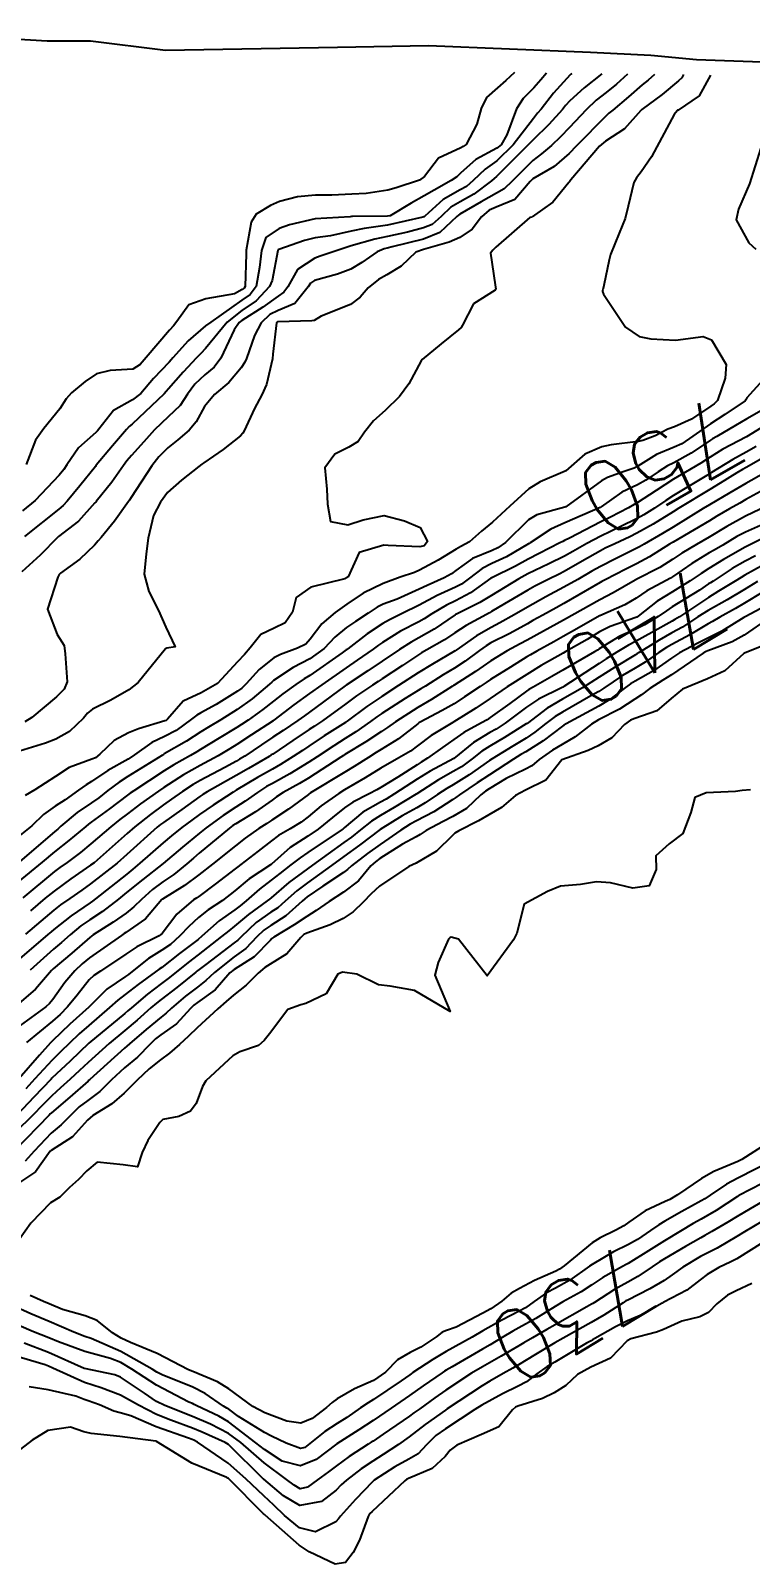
# Model space of a CAD drawing. Header units: metres. Extents: x 307586 to 320046, y 7427249 to 7434250.
# Drawn here: x 313529.9 to 313569.7, y 7432929.2 to 7433014.1 of the extents above; entities that cross this region are included whole.
import ezdxf
from ezdxf.enums import TextEntityAlignment as Align

# ---------------------------------------------------------------- set-up
doc = ezdxf.new("R2010")
doc.units = ezdxf.units.M
doc.header["$MEASUREMENT"] = 0
for name, color, linetype in [('Area', 45, 'Continuous'), ('Cotas', 45, 'Continuous'), ('Curvas de Nivel 1m', 11, 'Continuous'), ('Curvas de Nivel 5m', 15, 'Continuous')]:
    doc.layers.add(name, color=color, linetype=linetype)
doc.styles.add('Style-STANDARD', font='STANDARD.shx')

msp = doc.modelspace()

# ---------------------------------------------------------------- linework, layer by layer
at = {"layer": 'Area'}
msp.add_polyline3d([(313521.509, 7433014.122, 762.638), (313530.768, 7433013.56, 759.938), (313533.182, 7433013.56, 759.83), (313537.317, 7433013.044, 759.739), (313546.832, 7433013.209, 759.937), (313551.871, 7433013.301, 759.758), (313560.835, 7433012.934, 766.959), (313564.183, 7433012.759, 752.38), (313566.709, 7433012.534, 758.929), (313574.972, 7433012.227, 750.339)], dxfattribs=at)
at = {"layer": 'Curvas de Nivel 1m', "flags": 128}
for points, elevation in [([(313567.473, 7433011.66), (313566.853, 7433010.516), (313565.684, 7433009.729), (313565.657, 7433009.716), (313565.634, 7433009.69), (313565.467, 7433009.478), (313564.517, 7433007.701), (313564.22, 7433007.142), (313563.649, 7433006.301), (313563.388, 7433005.97), (313563.234, 7433005.714), (313562.926, 7433004.415), (313562.751, 7433003.719), (313562.42, 7433002.906), (313561.953, 7433001.726), (313561.872, 7433001.444), (313561.567, 7433000.01), (313561.518, 7432999.776), (313561.509, 7432999.731), (313561.509, 7432999.678), (313561.561, 7432999.545), (313562.771, 7432997.718), (313563.538, 7432997.2), (313564.18, 7432997.061), (313565.536, 7432996.986), (313567.068, 7432997.197), (313567.536, 7432997.013), (313568.342, 7432995.652), (313568.285, 7432994.878), (313567.865, 7432993.656), (313567.684, 7432993.465), (313567.49, 7432993.332), (313566.422, 7432992.616), (313565.478, 7432992.193), (313565.108, 7432992.063), (313564.423, 7432991.701), (313563.734, 7432991.442), (313563.468, 7432991.379), (313561.989, 7432991.201), (313561.463, 7432991.095), (313560.524, 7432990.677), (313559.467, 7432989.76), (313559.443, 7432989.743), (313558.061, 7432989.149), (313557.433, 7432988.764), (313556.373, 7432987.796), (313555.414, 7432986.912), (313554.816, 7432986.409), (313554.148, 7432985.823), (313553.661, 7432985.565), (313553.397, 7432985.43), (313552.408, 7432984.819), (313551.379, 7432984.252), (313551.094, 7432984.137), (313550.305, 7432983.866), (313549.369, 7432983.523), (313548.261, 7432982.994), (313547.358, 7432982.368), (313546.714, 7432981.91), (313545.979, 7432981.285), (313545.331, 7432980.438), (313545.094, 7432980.165), (313544.626, 7432979.937), (313543.683, 7432979.583), (313543.317, 7432979.4), (313542.501, 7432978.768), (313541.78, 7432977.965), (313541.54, 7432977.728), (313541.299, 7432977.559), (313540.131, 7432976.827), (313539.287, 7432976.365), (313539.056, 7432976.231), (313538.768, 7432976.005), (313537.911, 7432975.376), (313537.268, 7432975.052), (313536.567, 7432974.727), (313535.617, 7432974.045), (313535.25, 7432973.799), (313534.142, 7432973.163), (313533.238, 7432972.567), (313532.938, 7432972.371), (313532.516, 7432972.077), (313531.764, 7432971.545), (313531.219, 7432971.193), (313530.569, 7432970.743), (313529.934, 7432970.109), (313529.197, 7432969.52)], 752), ([(313564.373, 7433011.7), (313564.024, 7433011.391), (313563.704, 7433011.121), (313562.948, 7433010.463), (313562.073, 7433009.726), (313561.861, 7433009.548), (313561.679, 7433009.385), (313560.058, 7433007.754), (313559.659, 7433007.321), (313558.821, 7433006.599), (313557.644, 7433005.924), (313557.499, 7433005.782), (313556.645, 7433004.777), (313555.621, 7433004.36), (313555.239, 7433004.193), (313554.807, 7433003.818), (313554.286, 7433003.144), (313553.601, 7433002.666), (313553.027, 7433002.407), (313551.594, 7433002.008), (313551.181, 7433001.856), (313550.371, 7433001.078), (313549.574, 7433000.606), (313549.106, 7433000.349), (313548.538, 7432999.89), (313548.088, 7432999.365), (313547.554, 7432998.974), (313545.945, 7432998.322), (313545.544, 7432998.085), (313545.414, 7432998.061), (313543.544, 7432998.009), (313543.502, 7432997.992), (313543.468, 7432997.951), (313543.271, 7432996.207), (313543.239, 7432995.953), (313542.92, 7432994.537), (313542.661, 7432993.958), (313542.244, 7432993.204), (313541.683, 7432991.968), (313541.6, 7432991.839), (313541.469, 7432991.704), (313540.51, 7432990.932), (313539.446, 7432990.199), (313539.325, 7432990.121), (313539.168, 7432990.003), (313538.203, 7432989.245), (313537.428, 7432988.552), (313537.04, 7432988.026), (313536.661, 7432987.277), (313536.37, 7432986.035), (313536.26, 7432985.167), (313536.138, 7432984.039), (313536.407, 7432983.078), (313536.937, 7432982.026), (313537.339, 7432981.096), (313537.85, 7432980.015), (313537.401, 7432979.94), (313537.322, 7432979.896), (313535.805, 7432978.042), (313535.299, 7432977.628), (313534.296, 7432977.057), (313533.288, 7432976.57), (313533.013, 7432976.346), (313532.784, 7432976.075), (313532.018, 7432975.336), (313531.265, 7432974.906), (313530.684, 7432974.676), (313529.255, 7432974.231)], 754), ([(313561.463, 7433011.73), (313560.482, 7433010.967), (313559.69, 7433010.233), (313559.464, 7433009.984), (313559.283, 7433009.764), (313558.524, 7433008.922), (313557.666, 7433008.078), (313557.374, 7433007.784), (313555.645, 7433006.057), (313555.513, 7433005.943), (313555.354, 7433005.813), (313554.376, 7433005.079), (313553.625, 7433004.654), (313553.106, 7433004.349), (313552.573, 7433003.84), (313552.069, 7433003.385), (313551.606, 7433003.201), (313550.714, 7433002.973), (313549.601, 7433002.727), (313548.9, 7433002.586), (313547.596, 7433002.208), (313546.702, 7433001.913), (313545.881, 7433001.633), (313545.587, 7433001.528), (313544.618, 7433000.899), (313544.087, 7432999.945), (313543.864, 7432999.643), (313543.558, 7432999.429), (313542.701, 7432998.809), (313541.544, 7432998.081), (313541.404, 7432997.972), (313541.117, 7432997.554), (313540.377, 7432995.987), (313540.02, 7432995.487), (313539.509, 7432995.065), (313538.949, 7432994.558), (313538.548, 7432994.009), (313538.129, 7432993.372), (313537.48, 7432992.743), (313536.721, 7432992.031), (313536.132, 7432991.371), (313535.451, 7432990.607), (313535.189, 7432990.311), (313534.994, 7432990.054), (313534.362, 7432989.132), (313533.496, 7432988.069), (313533.464, 7432988.028), (313533.422, 7432987.979), (313532.514, 7432986.977), (313531.403, 7432986.118), (313531.371, 7432986.09), (313530.395, 7432985.098), (313529.374, 7432984.176)], 756), ([(313558.413, 7433011.77), (313558.084, 7433011.4), (313557.701, 7433010.967), (313557.116, 7433010.365), (313556.745, 7433009.794), (313556.218, 7433008.351), (313555.887, 7433007.807), (313555.661, 7433007.624), (313554.491, 7433006.985), (313553.647, 7433006.239), (313553.443, 7433006.034), (313553.126, 7433005.835), (313552.184, 7433005.296), (313551.63, 7433004.971), (313550.913, 7433004.571), (313549.753, 7433003.878), (313549.613, 7433003.85), (313547.671, 7433003.841), (313547.612, 7433003.834), (313547.532, 7433003.821), (313545.611, 7433003.71), (313544.184, 7433003.367), (313543.605, 7433003.17), (313542.884, 7433002.673), (313542.632, 7433001.96), (313542.532, 7433001.007), (313542.335, 7432999.962), (313542.006, 7432999.518), (313541.555, 7432999.198), (313539.825, 7432997.996), (313539.541, 7432997.78), (313538.581, 7432996.961), (313537.731, 7432996.018), (313537.636, 7432995.904), (313537.519, 7432995.782), (313536.665, 7432994.873), (313535.953, 7432994.043), (313535.489, 7432993.688), (313534.442, 7432993.102), (313533.639, 7432992.068), (313533.57, 7432991.97), (313533.47, 7432991.874), (313532.514, 7432991.022), (313531.871, 7432990.086), (313531.696, 7432989.831), (313531.437, 7432989.519), (313530.114, 7432988.11), (313529.417, 7432987.535)], 758), ([(313559.813, 7433011.76), (313559.757, 7433011.715), (313559.712, 7433011.676), (313558.798, 7433010.667), (313558.105, 7433009.776), (313557.911, 7433009.548), (313557.678, 7433009.268), (313556.567, 7433007.796), (313555.654, 7433006.926), (313555.012, 7433006.454), (313554.351, 7433005.823), (313553.97, 7433005.495), (313553.635, 7433005.315), (313552.683, 7433004.784), (313551.667, 7433003.849), (313551.639, 7433003.823), (313551.613, 7433003.813), (313551.559, 7433003.797), (313549.608, 7433003.36), (313548.321, 7433003.178), (313547.604, 7433003.032), (313546.459, 7433002.774), (313545.6, 7433002.658), (313545.018, 7433002.516), (313543.593, 7433002.006), (313543.56, 7433001.984), (313543.547, 7433001.95), (313543.228, 7433000.294), (313543.08, 7432999.955), (313542.347, 7432999.17), (313541.549, 7432998.625), (313540.739, 7432997.982), (313539.528, 7432996.534), (313539.279, 7432996.248), (313539.037, 7432996.005), (313538.305, 7432995.218), (313537.497, 7432994.302), (313537.366, 7432994.151), (313537.246, 7432994.024), (313535.476, 7432992.346), (313535.315, 7432992.211), (313535.162, 7432992.053), (313534.386, 7432991.134), (313533.492, 7432990.07), (313533.469, 7432990.044), (313533.442, 7432990.006), (313532.575, 7432988.935), (313531.892, 7432988.085), (313531.667, 7432987.841), (313531.418, 7432987.63), (313529.524, 7432986.118)], 757), ([(313565.983, 7433011.69), (313565.887, 7433011.51), (313565.708, 7433011.343), (313564.806, 7433010.589), (313563.684, 7433009.763), (313563.654, 7433009.739), (313563.626, 7433009.711), (313562.713, 7433008.68), (313561.666, 7433008.007), (313561.337, 7433007.735), (313559.757, 7433005.871), (313559.672, 7433005.76), (313559.663, 7433005.739), (313559.642, 7433005.712), (313558.76, 7433004.634), (313557.613, 7433003.812), (313557.586, 7433003.808), (313557.49, 7433003.782), (313555.596, 7433002.144), (313555.429, 7433001.977), (313555.303, 7433001.813), (313555.567, 7433000.057), (313555.595, 7432999.81), (313555.562, 7432999.762), (313554.368, 7432999.009), (313553.752, 7432997.828), (313553.681, 7432997.689), (313553.54, 7432997.566), (313552.582, 7432996.79), (313551.524, 7432995.918), (313551.466, 7432995.851), (313550.786, 7432994.579), (313550.273, 7432993.868), (313549.485, 7432993.096), (313548.836, 7432992.529), (313548.343, 7432991.891), (313547.975, 7432991.385), (313547.46, 7432991.069), (313546.692, 7432990.674), (313546.146, 7432989.919), (313546.255, 7432988.742), (313546.282, 7432987.917), (313546.444, 7432986.945), (313547.412, 7432986.772), (313548.257, 7432987.049), (313549.417, 7432987.28), (313550.546, 7432986.995), (313551.411, 7432986.626), (313551.824, 7432985.846), (313551.637, 7432985.61), (313551.398, 7432985.543), (313549.652, 7432985.624), (313549.399, 7432985.636), (313548.04, 7432985.246), (313547.423, 7432983.899), (313547.4, 7432983.872), (313547.373, 7432983.859), (313547.246, 7432983.776), (313545.367, 7432983.322), (313544.559, 7432982.74), (313544.357, 7432981.94), (313543.944, 7432981.344), (313543.339, 7432981.041), (313542.598, 7432980.693), (313542.013, 7432979.963), (313541.69, 7432979.595), (313541.315, 7432979.186), (313540.199, 7432977.987), (313539.298, 7432977.478), (313538.297, 7432977.006), (313537.431, 7432976.019), (313537.355, 7432975.946), (313537.281, 7432975.913), (313535.837, 7432975.479), (313535.271, 7432975.258), (313534.484, 7432974.838), (313533.686, 7432974.066), (313533.446, 7432973.873), (313533.25, 7432973.788), (313531.998, 7432973.33), (313531.24, 7432972.846), (313530.095, 7432972.107), (313529.558, 7432971.785)], 753), ([(313556.633, 7433011.8), (313556.151, 7433011.359), (313555.7, 7433010.956), (313555.085, 7433010.423), (313554.798, 7433009.819), (313554.544, 7433008.952), (313553.952, 7433007.827), (313553.789, 7433007.702), (313553.661, 7433007.643), (313552.431, 7433007.066), (313551.645, 7433006.056), (313551.377, 7433005.854), (313550.078, 7433005.432), (313549.634, 7433005.297), (313548.419, 7433005.104), (313547.63, 7433005.066), (313546.536, 7433005.009), (313545.629, 7433005.01), (313544.635, 7433004.932), (313543.624, 7433004.658), (313543.125, 7433004.451), (313542.334, 7433003.963), (313542.056, 7433003.518), (313541.786, 7433001.968), (313541.783, 7433001.775), (313541.731, 7432999.968), (313541.669, 7432999.862), (313541.561, 7432999.786), (313541.147, 7432999.564), (313539.556, 7432999.282), (313538.611, 7432998.951), (313537.947, 7432998.016), (313537.771, 7432997.787), (313537.538, 7432997.546), (313536.252, 7432996.039), (313535.915, 7432995.646), (313535.513, 7432995.378), (313534.271, 7432995.303), (313533.509, 7432995.132), (313532.875, 7432994.703), (313532.127, 7432994.084), (313531.835, 7432993.741), (313531.484, 7432993.191), (313530.592, 7432992.103), (313530.125, 7432991.448), (313529.623, 7432990.117)], 759), ([(313570.27, 7433007.631), (313569.643, 7433005.64), (313569.018, 7433004.25), (313568.904, 7433003.647), (313569.6, 7433002.373), (313569.983, 7433002.021)], 751), ([(313570.369, 7432994.768), (313569.495, 7432993.798), (313569.438, 7432993.696), (313569.387, 7432993.641), (313568.266, 7432992.871), (313567.48, 7432992.358), (313566.492, 7432991.675), (313565.892, 7432991.258), (313565.463, 7432991.06), (313564.488, 7432990.669), (313563.448, 7432990.023), (313563.248, 7432989.91), (313562.694, 7432989.717), (313561.777, 7432989.389), (313561.438, 7432989.203), (313559.472, 7432987.759), (313559.423, 7432987.74), (313557.87, 7432987.324), (313557.416, 7432987.044), (313556.143, 7432985.799), (313555.712, 7432985.492), (313555.396, 7432985.354), (313554.31, 7432984.9), (313553.379, 7432984.233), (313553.151, 7432984.057), (313552.737, 7432983.836), (313551.805, 7432983.409), (313551.366, 7432983.199), (313550.147, 7432982.655), (313549.358, 7432982.369), (313549.029, 7432982.21), (313548.538, 7432981.888), (313547.827, 7432981.413), (313547.341, 7432981.083), (313546.699, 7432980.543), (313546.106, 7432979.918), (313545.317, 7432979.342), (313544.389, 7432978.863), (313543.305, 7432978.151), (313543.198, 7432978.057), (313543.081, 7432977.952), (313542.114, 7432977.143), (313541.289, 7432976.55), (313540.388, 7432975.983), (313539.699, 7432975.571), (313539.273, 7432975.307), (313538.477, 7432974.796), (313537.254, 7432974.084), (313537.215, 7432974.059), (313537.151, 7432974.022), (313535.241, 7432972.83), (313534.768, 7432972.525), (313534.14, 7432972.061), (313533.629, 7432971.664), (313533.223, 7432971.388), (313532.441, 7432970.851), (313531.537, 7432970.087), (313531.359, 7432969.931), (313531.2, 7432969.8), (313529.243, 7432968.119)], 751), ([(313571.486, 7432992.87), (313569.473, 7432991.64), (313568.164, 7432990.952), (313567.456, 7432990.514), (313566.937, 7432990.181), (313566.102, 7432989.68), (313565.439, 7432989.288), (313564.464, 7432988.669), (313563.426, 7432987.995), (313563.248, 7432987.888), (313562.944, 7432987.715), (313561.942, 7432987.201), (313561.415, 7432986.938), (313559.676, 7432986.026), (313559.404, 7432985.9), (313559.309, 7432985.855), (313559.137, 7432985.763), (313557.991, 7432985.177), (313557.389, 7432984.863), (313556.687, 7432984.486), (313555.373, 7432983.84), (313555.352, 7432983.831), (313555.328, 7432983.81), (313554.191, 7432982.996), (313553.36, 7432982.56), (313552.868, 7432982.325), (313552.055, 7432981.843), (313551.629, 7432981.566), (313551.346, 7432981.408), (313550.329, 7432980.874), (313549.329, 7432980.256), (313549.108, 7432980.1), (313548.805, 7432979.885), (313547.933, 7432979.278), (313547.312, 7432978.854), (313545.982, 7432977.92), (313545.298, 7432977.431), (313544.428, 7432976.802), (313543.325, 7432975.95), (313543.299, 7432975.933), (313543.282, 7432975.92), (313542.087, 7432975.146), (313541.262, 7432974.602), (313540.875, 7432974.36), (313540.232, 7432973.985), (313539.247, 7432973.447), (313538.323, 7432972.929), (313537.235, 7432972.231), (313536.928, 7432972.025), (313535.942, 7432971.32), (313535.214, 7432970.767), (313534.805, 7432970.459), (313534.301, 7432970.059), (313533.193, 7432969.106), (313532.627, 7432968.637), (313531.886, 7432968.083), (313531.472, 7432967.796), (313531.178, 7432967.572), (313529.433, 7432966.116)], 749), ([(313569.997, 7432991.1), (313569.46, 7432990.796), (313568.716, 7432990.385), (313567.542, 7432989.659), (313567.48, 7432989.622), (313567.442, 7432989.598), (313567.278, 7432989.5), (313565.43, 7432988.383), (313565.006, 7432988.115), (313564.388, 7432987.7), (313563.796, 7432987.33), (313563.417, 7432987.116), (313562.474, 7432986.658), (313561.407, 7432986.149), (313560.633, 7432985.742), (313559.856, 7432985.293), (313559.392, 7432985.037), (313558.542, 7432984.612), (313557.377, 7432984.049), (313557.199, 7432983.96), (313556.882, 7432983.787), (313555.363, 7432982.863), (313554.707, 7432982.469), (313553.418, 7432981.829), (313553.377, 7432981.806), (313553.352, 7432981.792), (313552.184, 7432980.998), (313551.333, 7432980.508), (313550.909, 7432980.276), (313550.266, 7432979.866), (313549.316, 7432979.228), (313548.511, 7432978.688), (313547.323, 7432977.9), (313547.259, 7432977.858), (313545.288, 7432976.402), (313545.017, 7432976.201), (313544.65, 7432975.936), (313543.837, 7432975.382), (313543.269, 7432975.006), (313542.633, 7432974.585), (313541.705, 7432973.965), (313541.426, 7432973.793), (313541.25, 7432973.69), (313540.606, 7432973.339), (313539.239, 7432972.61), (313538.851, 7432972.39), (313538.27, 7432972.01), (313537.663, 7432971.579), (313537.222, 7432971.266), (313536.502, 7432970.743), (313535.623, 7432970.044), (313535.199, 7432969.68), (313533.369, 7432968.067), (313533.181, 7432967.925), (313532.088, 7432967.167), (313531.167, 7432966.496), (313530.667, 7432966.097), (313529.853, 7432965.409)], 748), ([(313570.526, 7432990.555), (313569.448, 7432989.946), (313569.249, 7432989.839), (313568.937, 7432989.645), (313568.012, 7432989.079), (313567.434, 7432988.728), (313565.728, 7432987.685), (313565.421, 7432987.495), (313564.301, 7432986.814), (313563.409, 7432986.304), (313563.013, 7432986.108), (313562.179, 7432985.722), (313561.652, 7432985.475), (313561.397, 7432985.334), (313560.383, 7432984.75), (313559.379, 7432984.184), (313559.099, 7432984.041), (313558.536, 7432983.768), (313557.766, 7432983.379), (313557.367, 7432983.154), (313555.769, 7432982.215), (313555.354, 7432981.963), (313555.259, 7432981.906), (313555.081, 7432981.813), (313553.964, 7432981.203), (313553.337, 7432980.785), (313552.763, 7432980.404), (313551.79, 7432979.845), (313551.492, 7432979.678), (313551.32, 7432979.57), (313550.439, 7432978.988), (313549.306, 7432978.235), (313549.092, 7432978.096), (313548.775, 7432977.885), (313547.891, 7432977.3), (313547.293, 7432976.866), (313546.002, 7432975.919), (313545.575, 7432975.629), (313545.275, 7432975.432), (313544.372, 7432974.833), (313543.255, 7432974.082), (313543.176, 7432974.028), (313543.053, 7432973.952), (313541.924, 7432973.285), (313541.242, 7432972.893), (313539.631, 7432971.994), (313539.388, 7432971.841), (313539.229, 7432971.733), (313538.225, 7432971.003), (313537.207, 7432970.286), (313537.054, 7432970.174), (313536.871, 7432970.025), (313535.188, 7432968.515), (313534.642, 7432968.048), (313533.171, 7432966.893), (313532.697, 7432966.545), (313532.022, 7432966.081), (313531.516, 7432965.727), (313531.153, 7432965.442), (313530.422, 7432964.823), (313529.575, 7432964.113)], 747), ([(313570.45, 7432989.625), (313569.437, 7432989.055), (313568.548, 7432988.532), (313567.425, 7432987.878), (313567.073, 7432987.665), (313565.412, 7432986.648), (313564.814, 7432986.291), (313563.814, 7432985.706), (313563.555, 7432985.554), (313563.399, 7432985.469), (313562.222, 7432984.891), (313561.384, 7432984.458), (313560.918, 7432984.199), (313560.134, 7432983.749), (313559.369, 7432983.319), (313558.359, 7432982.774), (313557.357, 7432982.214), (313556.623, 7432981.791), (313555.814, 7432981.335), (313555.342, 7432981.091), (313554.529, 7432980.624), (313553.402, 7432979.829), (313553.357, 7432979.795), (313553.322, 7432979.773), (313552.094, 7432979.063), (313551.31, 7432978.579), (313550.221, 7432977.866), (313549.297, 7432977.274), (313548.466, 7432976.714), (313547.374, 7432975.899), (313547.32, 7432975.862), (313547.282, 7432975.836), (313546.108, 7432975.08), (313545.262, 7432974.524), (313544.907, 7432974.285), (313544.384, 7432973.939), (313543.69, 7432973.504), (313543.246, 7432973.252), (313542.42, 7432972.779), (313541.234, 7432972.079), (313541.061, 7432971.973), (313539.954, 7432971.257), (313539.214, 7432970.731), (313538.79, 7432970.424), (313538.22, 7432970.01), (313537.653, 7432969.561), (313537.194, 7432969.169), (313535.911, 7432968.033), (313535.512, 7432967.704), (313535.177, 7432967.435), (313533.457, 7432966.066), (313533.291, 7432965.938), (313533.16, 7432965.85), (313532.1, 7432965.129), (313531.137, 7432964.362), (313530.991, 7432964.236), (313530.822, 7432964.095), (313529.118, 7432962.628)], 746), ([(313570.225, 7432987.628), (313569.419, 7432987.248), (313568.387, 7432986.676), (313567.407, 7432986.086), (313566.695, 7432985.671), (313565.885, 7432985.193), (313565.391, 7432984.865), (313564.666, 7432984.414), (313563.373, 7432983.742), (313563.351, 7432983.732), (313563.314, 7432983.711), (313562.087, 7432983.001), (313561.362, 7432982.614), (313559.8, 7432981.753), (313559.517, 7432981.59), (313559.349, 7432981.495), (313558.23, 7432980.881), (313557.332, 7432980.387), (313556.938, 7432980.176), (313556.226, 7432979.796), (313555.317, 7432979.232), (313554.478, 7432978.651), (313553.304, 7432977.891), (313553.267, 7432977.866), (313553.208, 7432977.831), (313552.038, 7432977.1), (313551.291, 7432976.662), (313550.057, 7432975.868), (313549.603, 7432975.55), (313549.275, 7432975.323), (313548.406, 7432974.749), (313547.255, 7432974.047), (313547.164, 7432973.992), (313547.029, 7432973.903), (313545.241, 7432972.748), (313544.731, 7432972.442), (313543.838, 7432971.944), (313543.466, 7432971.711), (313543.227, 7432971.535), (313542.302, 7432970.874), (313541.207, 7432970.213), (313541.055, 7432970.122), (313540.865, 7432969.975), (313539.189, 7432968.586), (313538.87, 7432968.32), (313538.508, 7432968.007), (313537.777, 7432967.414), (313537.173, 7432967.003), (313536.605, 7432966.589), (313535.996, 7432966.032), (313535.577, 7432965.616), (313535.151, 7432965.273), (313534.423, 7432964.772), (313533.319, 7432964.067), (313533.132, 7432963.934), (313532.137, 7432963.065), (313531.114, 7432962.186), (313531.02, 7432962.091), (313530.134, 7432961.068), (313529.084, 7432960.163)], 744), ([(313570.749, 7432986.952), (313569.41, 7432986.367), (313568.937, 7432986.115), (313568.153, 7432985.652), (313567.681, 7432985.375), (313567.396, 7432985.211), (313566.439, 7432984.622), (313565.376, 7432983.888), (313565.256, 7432983.81), (313565.022, 7432983.694), (313563.956, 7432983.115), (313563.363, 7432982.711), (313562.743, 7432982.332), (313561.353, 7432981.739), (313561.337, 7432981.73), (313560.084, 7432981.007), (313559.335, 7432980.584), (313558.806, 7432980.29), (313557.867, 7432979.775), (313557.521, 7432979.578), (313557.32, 7432979.458), (313556.417, 7432978.897), (313555.307, 7432978.202), (313555.07, 7432978.047), (313554.731, 7432977.816), (313553.873, 7432977.248), (313553.293, 7432976.869), (313552.64, 7432976.486), (313551.42, 7432975.849), (313551.332, 7432975.8), (313551.282, 7432975.759), (313550.209, 7432974.926), (313549.26, 7432974.332), (313548.977, 7432974.163), (313548.547, 7432973.887), (313547.756, 7432973.386), (313547.245, 7432973.072), (313545.347, 7432971.928), (313545.279, 7432971.882), (313545.232, 7432971.844), (313544.133, 7432971.027), (313543.21, 7432970.416), (313542.926, 7432970.234), (313542.491, 7432969.957), (313541.733, 7432969.429), (313541.193, 7432969.009), (313539.918, 7432967.989), (313539.177, 7432967.387), (313538.382, 7432966.796), (313537.163, 7432966.055), (313537.141, 7432966.042), (313537.123, 7432966.02), (313536.222, 7432964.954), (313535.135, 7432964.203), (313535.035, 7432964.141), (313534.892, 7432964.044), (313533.12, 7432962.791), (313532.722, 7432962.469), (313532.302, 7432962.078), (313531.752, 7432961.435), (313531.089, 7432960.489), (313530.911, 7432960.268), (313530.708, 7432960.096), (313529.071, 7432958.902)], 743), ([(313571.412, 7432986.531), (313569.622, 7432985.637), (313569.477, 7432985.564), (313569.401, 7432985.528), (313568.193, 7432984.85), (313567.383, 7432984.355), (313566.966, 7432984.08), (313566.354, 7432983.675), (313565.367, 7432983.065), (313564.52, 7432982.539), (313563.475, 7432981.709), (313563.402, 7432981.659), (313563.352, 7432981.637), (313561.928, 7432981.14), (313561.34, 7432980.841), (313560.655, 7432980.418), (313559.479, 7432979.758), (313559.322, 7432979.667), (313558.114, 7432978.973), (313557.31, 7432978.493), (313556.226, 7432977.796), (313555.296, 7432977.163), (313554.488, 7432976.621), (313553.283, 7432975.861), (313553.265, 7432975.849), (313553.228, 7432975.831), (313552.016, 7432975.098), (313551.263, 7432974.526), (313550.875, 7432974.24), (313550.242, 7432973.865), (313549.247, 7432973.291), (313548.372, 7432972.758), (313547.235, 7432972.095), (313546.912, 7432971.905), (313545.936, 7432971.206), (313545.213, 7432970.596), (313544.837, 7432970.305), (313544.214, 7432969.94), (313543.579, 7432969.566), (313543.196, 7432969.285), (313542.452, 7432968.696), (313541.497, 7432967.967), (313541.317, 7432967.833), (313541.18, 7432967.726), (313540.066, 7432966.881), (313539.165, 7432966.201), (313539.049, 7432966.116), (313538.877, 7432966.003), (313537.944, 7432965.219), (313537.135, 7432964.155), (313537.072, 7432964.083), (313536.972, 7432964.022), (313535.745, 7432963.416), (313535.123, 7432963.01), (313533.72, 7432962.061), (313533.36, 7432961.815), (313533.106, 7432961.579), (313532.428, 7432960.741), (313531.898, 7432960.082), (313531.499, 7432959.665), (313531.075, 7432959.296), (313529.642, 7432958.111)], 742), ([(313569.965, 7432985.061), (313569.39, 7432984.761), (313568.685, 7432984.345), (313567.628, 7432983.657), (313567.474, 7432983.557), (313567.371, 7432983.498), (313566.862, 7432983.161), (313565.358, 7432982.223), (313565.037, 7432982.012), (313564.574, 7432981.698), (313563.817, 7432981.234), (313563.342, 7432981), (313562.456, 7432980.599), (313561.325, 7432979.896), (313561.225, 7432979.831), (313561.056, 7432979.734), (313559.313, 7432978.726), (313558.703, 7432978.372), (313557.664, 7432977.776), (313557.434, 7432977.646), (313557.301, 7432977.56), (313556.371, 7432976.871), (313555.286, 7432976.099), (313555.113, 7432975.983), (313554.814, 7432975.815), (313553.83, 7432975.269), (313553.269, 7432974.892), (313552.651, 7432974.447), (313551.819, 7432973.844), (313551.473, 7432973.625), (313551.249, 7432973.488), (313550.18, 7432972.803), (313549.236, 7432972.235), (313549.013, 7432972.105), (313548.59, 7432971.886), (313547.696, 7432971.426), (313547.221, 7432971.102), (313546.555, 7432970.567), (313545.772, 7432969.921), (313545.199, 7432969.532), (313544.224, 7432968.908), (313543.183, 7432967.989), (313543.161, 7432967.972), (313543.132, 7432967.951), (313541.96, 7432967.178), (313541.168, 7432966.511), (313540.47, 7432965.98), (313539.69, 7432965.457), (313539.148, 7432965.03), (313538.616, 7432964.53), (313538.118, 7432964.01), (313537.598, 7432963.546), (313537.125, 7432963.228), (313536.384, 7432962.763), (313535.479, 7432962.036), (313535.279, 7432961.87), (313535.109, 7432961.758), (313534.084, 7432961.069), (313533.083, 7432960.07), (313532.033, 7432959.121), (313531.064, 7432958.202), (313530.957, 7432958.092), (313530.359, 7432957.404), (313529.233, 7432956.117)], 741), ([(313571.322, 7432983.611), (313569.361, 7432982.426), (313568.865, 7432982.138), (313567.989, 7432981.654), (313567.581, 7432981.426), (313567.347, 7432981.29), (313566.339, 7432980.674), (313565.33, 7432980.139), (313565.038, 7432979.982), (313564.612, 7432979.697), (313563.863, 7432979.159), (313563.314, 7432978.832), (313562.606, 7432978.421), (313561.584, 7432977.727), (313561.418, 7432977.613), (313561.301, 7432977.543), (313560.865, 7432977.303), (313559.289, 7432976.402), (313558.889, 7432976.162), (313558.372, 7432975.769), (313557.762, 7432975.288), (313557.271, 7432974.968), (313556.533, 7432974.522), (313555.389, 7432973.808), (313555.252, 7432973.72), (313554.13, 7432972.935), (313553.238, 7432972.384), (313552.892, 7432972.178), (313552.379, 7432971.839), (313551.693, 7432971.379), (313551.222, 7432971.112), (313550.423, 7432970.653), (313549.203, 7432969.896), (313548.052, 7432969.034), (313547.188, 7432968.408), (313546.503, 7432967.91), (313545.173, 7432966.956), (313544.588, 7432966.516), (313543.954, 7432965.942), (313543.531, 7432965.573), (313543.153, 7432965.322), (313542.347, 7432964.756), (313541.517, 7432963.966), (313541.322, 7432963.777), (313541.129, 7432963.628), (313539.55, 7432962.426), (313539.114, 7432962.096), (313539.061, 7432962.053), (313538.993, 7432962.001), (313537.948, 7432961.164), (313537.09, 7432960.496), (313536.821, 7432960.288), (313536.511, 7432960.026), (313535.753, 7432959.357), (313535.07, 7432958.778), (313534.215, 7432958.053), (313533.052, 7432957.015), (313532.565, 7432956.557), (313532.048, 7432956.08), (313531.519, 7432955.602), (313531.029, 7432955.16), (313530.494, 7432954.625), (313529.999, 7432954.105), (313529.003, 7432953.137)], 738), ([(313570.083, 7432983.629), (313569.368, 7432983.195), (313568.391, 7432982.621), (313567.357, 7432982.035), (313566.778, 7432981.669), (313565.923, 7432981.103), (313565.339, 7432980.782), (313564.637, 7432980.393), (313563.53, 7432979.708), (313563.405, 7432979.626), (313563.322, 7432979.574), (313562.16, 7432978.876), (313561.309, 7432978.327), (313560.402, 7432977.744), (313559.296, 7432977.115), (313558.443, 7432976.617), (313557.325, 7432975.78), (313557.301, 7432975.761), (313557.282, 7432975.748), (313556.074, 7432974.994), (313555.263, 7432974.514), (313554.832, 7432974.241), (313554.284, 7432973.82), (313553.695, 7432973.379), (313553.246, 7432973.108), (313552.435, 7432972.644), (313551.233, 7432971.876), (313551.199, 7432971.851), (313549.977, 7432971.113), (313549.215, 7432970.677), (313548.722, 7432970.373), (313548.114, 7432969.891), (313547.608, 7432969.486), (313547.196, 7432969.183), (313545.463, 7432967.926), (313545.181, 7432967.731), (313544.142, 7432966.972), (313543.165, 7432966.127), (313543.07, 7432966.045), (313542.945, 7432965.952), (313541.915, 7432965.199), (313541.142, 7432964.561), (313540.822, 7432964.291), (313540.431, 7432963.981), (313539.123, 7432962.963), (313538.578, 7432962.546), (313537.918, 7432962.012), (313537.473, 7432961.651), (313537.103, 7432961.372), (313536.326, 7432960.796), (313535.437, 7432960.036), (313535.248, 7432959.871), (313535.08, 7432959.727), (313533.074, 7432958.07), (313532.045, 7432957.088), (313531.043, 7432956.144), (313530.989, 7432956.091), (313530.043, 7432955.089), (313529.117, 7432954.118)], 739), ([(313571.364, 7432982.725), (313569.399, 7432981.685), (313569.353, 7432981.656), (313569.327, 7432981.64), (313568.108, 7432980.886), (313567.336, 7432980.504), (313566.779, 7432980.22), (313565.77, 7432979.683), (313565.32, 7432979.393), (313564.328, 7432978.684), (313563.307, 7432978.118), (313563.046, 7432977.972), (313562.702, 7432977.716), (313561.917, 7432977.104), (313561.293, 7432976.738), (313559.484, 7432975.757), (313559.359, 7432975.682), (313559.281, 7432975.62), (313558.225, 7432974.814), (313557.259, 7432974.207), (313556.991, 7432974.05), (313556.579, 7432973.79), (313555.244, 7432972.923), (313554.574, 7432972.482), (313553.587, 7432971.826), (313553.38, 7432971.679), (313553.229, 7432971.568), (313552.173, 7432970.886), (313551.211, 7432970.383), (313550.866, 7432970.197), (313550.34, 7432969.863), (313549.195, 7432969.078), (313548.496, 7432968.581), (313547.62, 7432967.896), (313547.389, 7432967.689), (313547.179, 7432967.524), (313546.024, 7432966.769), (313545.165, 7432966.168), (313545.031, 7432966.065), (313544.886, 7432965.933), (313543.973, 7432965.12), (313543.143, 7432964.595), (313542.759, 7432964.334), (313542.384, 7432963.957), (313541.769, 7432963.321), (313541.122, 7432962.853), (313540.028, 7432961.986), (313539.56, 7432961.539), (313539.101, 7432961.175), (313538.423, 7432960.676), (313537.648, 7432960.014), (313537.355, 7432959.743), (313537.078, 7432959.512), (313536.261, 7432958.838), (313535.335, 7432958.037), (313535.193, 7432957.907), (313535.06, 7432957.792), (313533.145, 7432956.068), (313533.091, 7432956.02), (313533.042, 7432955.977), (313532.025, 7432955.083), (313531.015, 7432954.227), (313530.946, 7432954.159), (313530.879, 7432954.092), (313528.993, 7432952.135)], 737), ([(313570.719, 7432981.62), (313569.338, 7432980.657), (313568.684, 7432980.295), (313567.325, 7432979.796), (313567.233, 7432979.753), (313567.077, 7432979.664), (313565.311, 7432978.462), (313564.84, 7432978.162), (313564.126, 7432977.702), (313563.651, 7432977.355), (313563.297, 7432977.119), (313562.439, 7432976.571), (313561.285, 7432975.979), (313560.889, 7432975.736), (313559.994, 7432975.027), (313559.266, 7432974.609), (313558.729, 7432974.298), (313558.004, 7432973.772), (313557.59, 7432973.436), (313557.248, 7432973.248), (313556.17, 7432972.724), (313555.236, 7432972.153), (313555.028, 7432972.019), (313554.778, 7432971.815), (313553.971, 7432971.073), (313553.215, 7432970.615), (313552.694, 7432970.351), (313551.749, 7432969.845), (313551.418, 7432969.631), (313551.199, 7432969.499), (313550.429, 7432969.095), (313549.187, 7432968.295), (313548.944, 7432968.123), (313548.692, 7432967.885), (313547.996, 7432967.071), (313547.168, 7432966.439), (313546.388, 7432965.912), (313545.664, 7432965.413), (313545.15, 7432965.093), (313544.45, 7432964.63), (313543.325, 7432963.948), (313543.207, 7432963.874), (313543.131, 7432963.787), (313542.223, 7432962.858), (313541.115, 7432962.163), (313540.881, 7432961.973), (313540.064, 7432961.02), (313539.088, 7432960.319), (313538.899, 7432960.189), (313538.707, 7432960.004), (313537.931, 7432959.155), (313537.068, 7432958.529), (313536.775, 7432958.314), (313536.481, 7432958.026), (313535.782, 7432957.306), (313535.05, 7432956.706), (313534.341, 7432956.051), (313533.696, 7432955.397), (313533.025, 7432954.907), (313532.544, 7432954.551), (313532.064, 7432954.079), (313531.543, 7432953.549), (313531.003, 7432953.086), (313530.06, 7432952.104), (313529.56, 7432951.536)], 736), ([(313569.695, 7432972.091), (313569.237, 7432972.056), (313568.866, 7432972.015), (313567.236, 7432971.939), (313566.606, 7432971.669), (313566.39, 7432970.842), (313565.956, 7432969.679), (313565.197, 7432969.107), (313564.449, 7432968.439), (313564.48, 7432967.697), (313564.092, 7432966.783), (313563.172, 7432966.654), (313561.945, 7432966.953), (313561.176, 7432967.004), (313560.289, 7432966.859), (313559.173, 7432966.759), (313558.461, 7432966.476), (313557.163, 7432965.78), (313556.763, 7432964.162), (313556.578, 7432963.788), (313555.113, 7432961.81), (313553.535, 7432963.826), (313553.135, 7432963.946), (313553.05, 7432963.915), (313552.982, 7432963.832), (313552.413, 7432962.545), (313552.221, 7432961.839), (313553.083, 7432959.83), (313551.1, 7432960.983), (313549.748, 7432961.226), (313549.104, 7432961.313), (313547.904, 7432961.892), (313547.114, 7432961.999), (313546.867, 7432961.904), (313546.209, 7432960.801), (313545.088, 7432960.279), (313544.813, 7432960.198), (313544.092, 7432959.935), (313543.069, 7432958.584), (313542.792, 7432958.226), (313542.472, 7432957.956), (313541.434, 7432957.592), (313541.057, 7432957.383), (313539.563, 7432955.992), (313539.362, 7432955.671), (313539.024, 7432954.737), (313538.706, 7432954.315), (313538.065, 7432954.009), (313537.178, 7432953.851), (313537.01, 7432953.692), (313536.344, 7432952.682), (313536.031, 7432952.03), (313535.78, 7432951.233), (313534.982, 7432951.344), (313533.548, 7432951.498), (313532.977, 7432951.003), (313532.516, 7432950.528), (313532.013, 7432950.08), (313531.482, 7432949.56), (313530.954, 7432949.236), (313529.871, 7432948.106), (313528.93, 7432946.781)], 734), ([(313571.005, 7432952.789), (313569.214, 7432951.637), (313568.992, 7432951.53), (313567.661, 7432950.978), (313566.982, 7432950.579), (313565.647, 7432949.68), (313565.226, 7432949.429), (313564.967, 7432949.311), (313563.869, 7432948.791), (313562.95, 7432948.162), (313562.688, 7432947.971), (313562.248, 7432947.717), (313561.372, 7432947.293), (313560.936, 7432947.026), (313559.377, 7432945.753), (313559.116, 7432945.561), (313558.918, 7432945.462), (313557.743, 7432944.939), (313556.904, 7432944.505), (313556.444, 7432944.24), (313555.93, 7432943.79), (313555.315, 7432943.369), (313554.886, 7432943.134), (313553.403, 7432942.347), (313552.876, 7432942.169), (313552.629, 7432942.079), (313552.34, 7432941.835), (313551.459, 7432941.249), (313550.859, 7432940.953), (313550.168, 7432940.546), (313549.505, 7432939.87), (313548.838, 7432939.403), (313547.783, 7432938.941), (313546.828, 7432938.389), (313546.551, 7432938.177), (313546.234, 7432937.906), (313545.436, 7432937.295), (313544.814, 7432937.042), (313544.043, 7432937.159), (313542.82, 7432937.609), (313542.165, 7432937.957), (313540.833, 7432938.947), (313540.195, 7432939.338), (313538.842, 7432939.895), (313538.602, 7432940.002), (313536.856, 7432940.895), (313535.385, 7432941.515), (313534.869, 7432941.751), (313534.391, 7432942.047), (313533.541, 7432942.722), (313532.882, 7432942.975), (313531.632, 7432943.336), (313530.888, 7432943.639), (313530.569, 7432943.774), (313529.831, 7432944.106)], 733), ([(313570.975, 7432951.61), (313568.983, 7432950.607), (313568.354, 7432950.272), (313567.454, 7432949.655), (313567.17, 7432949.458), (313566.968, 7432949.341), (313565.885, 7432948.75), (313564.951, 7432948.229), (313564.615, 7432948.026), (313564.155, 7432947.698), (313563.437, 7432947.206), (313562.935, 7432946.932), (313562.118, 7432946.531), (313560.924, 7432945.828), (313560.79, 7432945.732), (313559.702, 7432944.957), (313558.904, 7432944.524), (313558.406, 7432944.26), (313557.721, 7432943.772), (313557.234, 7432943.432), (313556.888, 7432943.239), (313555.932, 7432942.74), (313554.876, 7432942.144), (313554.295, 7432941.809), (313552.861, 7432941.003), (313552.122, 7432940.569), (313551.016, 7432939.848), (313550.916, 7432939.776), (313550.842, 7432939.726), (313550.368, 7432939.387), (313548.828, 7432938.349), (313548.536, 7432938.173), (313548.104, 7432937.887), (313547.348, 7432937.364), (313546.814, 7432937.032), (313546.137, 7432936.58), (313545.311, 7432935.915), (313545.028, 7432935.69), (313544.799, 7432935.633), (313543.996, 7432935.932), (313543.193, 7432936.33), (313542.809, 7432936.522), (313541.366, 7432937.416), (313540.821, 7432937.81), (313540.719, 7432937.868), (313540.539, 7432937.974), (313539.524, 7432938.683), (313538.833, 7432939.027), (313537.14, 7432939.717), (313536.841, 7432939.868), (313536.59, 7432940.023), (313534.857, 7432941.011), (313533.211, 7432941.721), (313532.869, 7432941.841), (313532.255, 7432942.076), (313530.879, 7432942.676), (313529.881, 7432943.103), (313528.887, 7432943.528)], 732), ([(313570.983, 7432950.638), (313569.052, 7432949.639), (313568.999, 7432949.613), (313568.972, 7432949.593), (313567.789, 7432948.823), (313566.953, 7432948.339), (313566.521, 7432948.095), (313565.826, 7432947.677), (313564.937, 7432947.136), (313564.046, 7432946.585), (313562.925, 7432945.889), (313562.813, 7432945.822), (313562.606, 7432945.713), (313561.528, 7432945.11), (313560.908, 7432944.705), (313560.32, 7432944.32), (313559.313, 7432943.754), (313558.89, 7432943.508), (313557.814, 7432942.84), (313556.878, 7432942.312), (313556.533, 7432942.127), (313555.959, 7432941.789), (313555.279, 7432941.385), (313554.866, 7432941.14), (313553.183, 7432940.16), (313552.845, 7432939.967), (313552.76, 7432939.915), (313552.629, 7432939.832), (313551.573, 7432939.105), (313550.83, 7432938.579), (313549.808, 7432937.865), (313548.816, 7432937.194), (313548.022, 7432936.677), (313546.803, 7432935.9), (313545.669, 7432935.032), (313544.784, 7432934.678), (313543.781, 7432934.942), (313542.797, 7432935.586), (313542.328, 7432935.955), (313540.814, 7432937.11), (313540.266, 7432937.427), (313539.065, 7432937.996), (313538.908, 7432938.083), (313538.824, 7432938.124), (313538.614, 7432938.213), (313536.834, 7432939.138), (313535.452, 7432940.034), (313534.848, 7432940.395), (313534.284, 7432940.616), (313532.857, 7432941.013), (313531.409, 7432941.54), (313530.868, 7432941.764), (313530.028, 7432942.103), (313529.201, 7432942.44)], 731), ([(313570.355, 7432948.216), (313569.356, 7432947.634), (313568.94, 7432947.375), (313567.855, 7432946.73), (313566.929, 7432946.266), (313565.938, 7432945.675), (313565.351, 7432945.249), (313564.912, 7432944.947), (313564.127, 7432944.476), (313562.895, 7432943.858), (313562.799, 7432943.806), (313562.652, 7432943.712), (313561.582, 7432943.027), (313560.882, 7432942.622), (313559.317, 7432941.753), (313558.87, 7432941.489), (313557.798, 7432940.836), (313556.858, 7432940.269), (313556.548, 7432940.091), (313556.01, 7432939.788), (313555.273, 7432939.37), (313554.843, 7432939.11), (313552.912, 7432937.829), (313552.822, 7432937.769), (313551.689, 7432936.966), (313550.807, 7432936.287), (313550.215, 7432935.859), (313549.362, 7432935.304), (313548.789, 7432934.937), (313548.154, 7432934.514), (313547.346, 7432933.894), (313547.048, 7432933.62), (313546.767, 7432933.333), (313545.962, 7432932.707), (313544.759, 7432932.493), (313543.856, 7432933.026), (313542.773, 7432933.933), (313542.753, 7432933.95), (313540.801, 7432935.852), (313540.624, 7432935.973), (313539.358, 7432936.541), (313538.811, 7432936.77), (313537.615, 7432937.212), (313536.818, 7432937.518), (313535.833, 7432938.03), (313534.828, 7432938.594), (313533.768, 7432938.992), (313532.835, 7432939.3), (313531.093, 7432940.088), (313530.845, 7432940.202), (313530.674, 7432940.264), (313528.853, 7432940.809)], 729), ([(313570.369, 7432947.051), (313568.928, 7432946.142), (313568.603, 7432945.966), (313567.939, 7432945.65), (313567.296, 7432945.278), (313566.913, 7432944.976), (313566.162, 7432944.413), (313564.894, 7432943.743), (313564.857, 7432943.727), (313564.8, 7432943.691), (313563.581, 7432943.008), (313562.883, 7432942.699), (313562.223, 7432942.373), (313561.08, 7432941.728), (313560.952, 7432941.65), (313560.872, 7432941.607), (313560.612, 7432941.476), (313558.86, 7432940.42), (313558.449, 7432940.172), (313557.874, 7432939.77), (313557.29, 7432939.332), (313556.843, 7432939.095), (313555.967, 7432938.658), (313554.827, 7432938.043), (313554.433, 7432937.806), (313552.812, 7432936.736), (313552.285, 7432936.359), (313551.756, 7432935.84), (313551.296, 7432935.345), (313550.791, 7432935.044), (313550.021, 7432934.625), (313548.875, 7432933.878), (313548.772, 7432933.797), (313547.833, 7432932.818), (313547.008, 7432931.897), (313546.896, 7432931.754), (313546.748, 7432931.584), (313545.623, 7432931.028), (313544.743, 7432931.254), (313543.899, 7432931.933), (313543.323, 7432932.506), (313542.764, 7432933.024), (313541.775, 7432933.96), (313540.786, 7432934.829), (313539.09, 7432935.996), (313538.9, 7432936.095), (313538.804, 7432936.133), (313538.6, 7432936.207), (313536.811, 7432936.845), (313535.408, 7432937.443), (313534.819, 7432937.62), (313534.473, 7432937.699), (313533.671, 7432938.057), (313533.045, 7432938.286), (313532.826, 7432938.361), (313532.364, 7432938.538), (313530.831, 7432938.881), (313529.775, 7432939.048)], 728), ([(313569.77, 7432944.767), (313568.904, 7432944.364), (313568.419, 7432944.126), (313567.82, 7432943.651), (313567.368, 7432943.175), (313566.886, 7432942.926), (313565.888, 7432942.68), (313564.878, 7432942.232), (313564.494, 7432942.076), (313563.068, 7432941.708), (313562.872, 7432941.597), (313561.943, 7432940.638), (313560.857, 7432940.146), (313560.113, 7432939.741), (313559.467, 7432939.127), (313558.837, 7432938.728), (313558.184, 7432938.415), (313556.826, 7432937.975), (313556.686, 7432937.92), (313556.521, 7432937.783), (313555.765, 7432936.839), (313554.809, 7432936.416), (313553.437, 7432935.82), (313553.077, 7432935.548), (313552.793, 7432935.195), (313552.087, 7432934.533), (313550.775, 7432933.988), (313550.68, 7432933.946), (313550.558, 7432933.853), (313548.756, 7432932.153), (313548.619, 7432932.016), (313548.538, 7432931.882), (313548.06, 7432930.559), (313547.701, 7432929.89), (313547.278, 7432929.334), (313546.716, 7432929.228), (313545.264, 7432929.915), (313544.728, 7432930.29), (313542.835, 7432931.949), (313542.795, 7432931.991), (313542.754, 7432932.028), (313540.803, 7432933.97), (313540.773, 7432933.994), (313540.716, 7432934.028), (313538.785, 7432934.819), (313536.835, 7432936.02), (313536.803, 7432936.037), (313536.782, 7432936.041), (313534.806, 7432936.304), (313533.208, 7432936.465), (313532.808, 7432936.57), (313532.071, 7432936.817), (313530.808, 7432936.638), (313529.95, 7432936.103), (313529.303, 7432935.605)], 727)]:
    msp.add_lwpolyline(points, dxfattribs=dict(at, elevation=elevation))
at = {"layer": 'Curvas de Nivel 5m', "flags": 128}
for points, elevation in [([(313562.883, 7433011.72), (313562.273, 7433011.156), (313561.697, 7433010.699), (313561.159, 7433010.27), (313560.602, 7433009.746), (313559.673, 7433008.765), (313559.182, 7433008.25), (313558.681, 7433007.77), (313558.127, 7433007.306), (313557.654, 7433006.936), (313556.513, 7433005.797), (313556.068, 7433005.372), (313555.633, 7433005.12), (313554.795, 7433004.649), (313553.615, 7433003.963), (313553.532, 7433003.913), (313553.45, 7433003.832), (313552.5, 7433002.945), (313551.6, 7433002.586), (313549.869, 7433002.149), (313549.595, 7433002.091), (313549.424, 7433002.052), (313549.036, 7433001.886), (313548.189, 7433001.289), (313547.578, 7433000.929), (313546.84, 7433000.645), (313545.568, 7433000.286), (313545.345, 7433000.153), (313545.21, 7432999.934), (313544.474, 7432999.021), (313543.55, 7432998.634), (313543.098, 7432998.404), (313542.616, 7432997.959), (313542.246, 7432997.252), (313541.8, 7432995.967), (313541.71, 7432995.779), (313541.515, 7432995.458), (313540.835, 7432994.648), (313540.04, 7432993.992), (313539.486, 7432993.314), (313539.017, 7432992.465), (313538.64, 7432992.008), (313538.006, 7432991.473), (313537.458, 7432991.034), (313536.952, 7432990.525), (313536.571, 7432990.033), (313535.425, 7432988.278), (313535.334, 7432988.141), (313535.275, 7432988.051), (313534.505, 7432986.966), (313533.757, 7432986.066), (313533.594, 7432985.874), (313533.396, 7432985.64), (313532.586, 7432984.877), (313531.521, 7432984.089), (313531.442, 7432984.019), (313531.371, 7432983.879), (313530.793, 7432982.098), (313531.332, 7432980.705), (313531.725, 7432980.086), (313531.768, 7432979.636), (313531.882, 7432978.084), (313531.721, 7432977.663), (313531.294, 7432977.242), (313529.926, 7432976.11), (313529.533, 7432975.863)], 755), ([(313571.194, 7432993.614), (313569.483, 7432992.628), (313568.862, 7432992.263), (313567.819, 7432991.657), (313567.597, 7432991.533), (313567.47, 7432991.453), (313566.404, 7432990.73), (313565.451, 7432990.208), (313565.104, 7432990.037), (313564.587, 7432989.699), (313563.906, 7432989.238), (313563.436, 7432988.984), (313562.573, 7432988.577), (313561.423, 7432987.762), (313561.373, 7432987.731), (313559.414, 7432986.888), (313558.642, 7432986.537), (313557.505, 7432985.779), (313557.442, 7432985.74), (313557.402, 7432985.718), (313556.192, 7432984.997), (313555.385, 7432984.622), (313554.842, 7432984.355), (313554.15, 7432983.822), (313553.709, 7432983.487), (313553.368, 7432983.309), (313552.352, 7432982.851), (313551.358, 7432982.33), (313550.42, 7432981.864), (313549.711, 7432981.511), (313549.344, 7432981.301), (313548.487, 7432980.737), (313547.404, 7432979.899), (313547.358, 7432979.864), (313547.322, 7432979.84), (313547.091, 7432979.674), (313545.308, 7432978.428), (313545.001, 7432978.238), (313544.538, 7432977.938), (313543.822, 7432977.42), (313543.294, 7432977.01), (313542.702, 7432976.543), (313541.903, 7432975.964), (313541.532, 7432975.714), (313541.277, 7432975.554), (313540.291, 7432974.962), (313539.258, 7432974.328), (313539.056, 7432974.202), (313538.712, 7432974.005), (313537.776, 7432973.486), (313537.244, 7432973.156), (313535.564, 7432972.045), (313535.37, 7432971.909), (313535.229, 7432971.806), (313534.221, 7432971.057), (313533.206, 7432970.305), (313533.071, 7432970.205), (313532.911, 7432970.073), (313531.984, 7432969.293), (313531.189, 7432968.66), (313530.506, 7432968.1), (313529.172, 7432967.01)], 750), ([(313570.649, 7432988.835), (313569.428, 7432988.171), (313569.092, 7432987.977), (313568.529, 7432987.649), (313567.833, 7432987.242), (313567.416, 7432986.991), (313565.718, 7432985.997), (313565.404, 7432985.806), (313565.33, 7432985.764), (313565.217, 7432985.692), (313564.101, 7432984.994), (313563.386, 7432984.607), (313562.785, 7432984.313), (313561.643, 7432983.727), (313561.466, 7432983.635), (313561.371, 7432983.583), (313561.014, 7432983.38), (313559.359, 7432982.417), (313558.941, 7432982.18), (313558.198, 7432981.772), (313557.656, 7432981.469), (313557.346, 7432981.297), (313556.37, 7432980.762), (313555.329, 7432980.23), (313555.062, 7432980.077), (313554.698, 7432979.816), (313553.913, 7432979.228), (313553.313, 7432978.838), (313552.683, 7432978.463), (313551.701, 7432977.846), (313551.455, 7432977.695), (313551.3, 7432977.601), (313550.592, 7432977.157), (313549.287, 7432976.325), (313549.02, 7432976.148), (313548.668, 7432975.886), (313547.86, 7432975.309), (313547.268, 7432974.934), (313546.638, 7432974.533), (313545.711, 7432973.923), (313545.25, 7432973.622), (313544.202, 7432972.982), (313543.238, 7432972.458), (313542.912, 7432972.277), (313542.423, 7432971.958), (313541.725, 7432971.465), (313541.22, 7432971.142), (313540.51, 7432970.684), (313539.568, 7432969.995), (313539.2, 7432969.702), (313538.266, 7432968.935), (313537.2, 7432968.02), (313536.063, 7432967.142), (313535.167, 7432966.415), (313534.719, 7432966.047), (313533.846, 7432965.366), (313533.145, 7432964.903), (313532.648, 7432964.567), (313532.05, 7432964.081), (313531.563, 7432963.651), (313531.125, 7432963.275), (313529.83, 7432962.109)], 745), ([(313570.441, 7432984.57), (313569.378, 7432983.98), (313569.167, 7432983.851), (313568.84, 7432983.645), (313567.928, 7432983.093), (313567.364, 7432982.747), (313565.756, 7432981.684), (313565.513, 7432981.525), (313565.349, 7432981.433), (313564.23, 7432980.81), (313563.332, 7432980.315), (313562.935, 7432980.108), (313562.295, 7432979.72), (313561.703, 7432979.343), (313561.317, 7432979.097), (313559.358, 7432977.813), (313559.303, 7432977.778), (313559.271, 7432977.76), (313557.958, 7432977.111), (313557.292, 7432976.672), (313556.113, 7432975.798), (313555.617, 7432975.466), (313555.275, 7432975.276), (313554.36, 7432974.726), (313553.274, 7432973.83), (313551.961, 7432973.127), (313551.241, 7432972.685), (313549.994, 7432971.869), (313549.528, 7432971.576), (313549.226, 7432971.415), (313548.245, 7432970.862), (313547.204, 7432969.993), (313547.155, 7432969.95), (313547.092, 7432969.902), (313545.19, 7432968.628), (313544.779, 7432968.342), (313544.259, 7432967.939), (313543.658, 7432967.465), (313543.174, 7432967.101), (313542.526, 7432966.6), (313541.793, 7432965.964), (313541.45, 7432965.675), (313541.155, 7432965.459), (313540.285, 7432964.844), (313539.339, 7432963.997), (313539.131, 7432963.824), (313538.095, 7432963.038), (313537.115, 7432962.271), (313536.972, 7432962.164), (313536.772, 7432962.023), (313535.814, 7432961.321), (313535.094, 7432960.774), (313534.682, 7432960.453), (313534.222, 7432960.053), (313533.073, 7432959.053), (313532.552, 7432958.591), (313532.017, 7432958.08), (313531.531, 7432957.613), (313531.053, 7432957.133), (313530.103, 7432956.104), (313529.592, 7432955.554)], 740), ([(313571.341, 7432980.464), (313569.353, 7432979.669), (313569.323, 7432979.653), (313568.277, 7432978.687), (313567.309, 7432978.237), (313565.926, 7432977.681), (313565.298, 7432977.152), (313564.51, 7432976.478), (313563.286, 7432976.047), (313563.045, 7432975.953), (313562.728, 7432975.716), (313562.025, 7432974.969), (313561.265, 7432974.526), (313560.717, 7432974.282), (313559.253, 7432973.765), (313558.37, 7432972.64), (313557.236, 7432972.075), (313556.686, 7432971.788), (313555.906, 7432971.117), (313555.216, 7432970.71), (313554.64, 7432970.387), (313553.553, 7432969.826), (313553.325, 7432969.706), (313553.2, 7432969.568), (313552.323, 7432968.707), (313551.185, 7432968.04), (313550.793, 7432967.856), (313549.172, 7432966.775), (313548.703, 7432966.349), (313548.258, 7432965.889), (313547.702, 7432965.347), (313547.149, 7432964.972), (313546.435, 7432964.619), (313545.136, 7432964.16), (313544.984, 7432964.083), (313544.82, 7432963.933), (313544.045, 7432963.02), (313543.118, 7432962.445), (313542.813, 7432962.256), (313542.455, 7432961.957), (313541.784, 7432961.282), (313541.094, 7432960.727), (313540.685, 7432960.381), (313540.22, 7432959.983), (313539.072, 7432958.919), (313538.601, 7432958.471), (313538.091, 7432958.01), (313537.553, 7432957.52), (313537.054, 7432957.153), (313536.424, 7432956.652), (313535.76, 7432956.033), (313535.404, 7432955.67), (313535.032, 7432955.307), (313534.348, 7432954.726), (313533.312, 7432954.066), (313533.01, 7432953.814), (313532.179, 7432952.9), (313530.993, 7432952.136), (313530.949, 7432952.091), (313530.132, 7432950.947), (313528.964, 7432950.181)], 735), ([(313570.869, 7432949.612), (313569.676, 7432948.915), (313568.956, 7432948.484), (313568.43, 7432948.166), (313567.559, 7432947.654), (313567.168, 7432947.431), (313566.939, 7432947.308), (313566.088, 7432946.827), (313564.927, 7432946.137), (313564.65, 7432945.969), (313564.252, 7432945.697), (313563.46, 7432945.159), (313562.91, 7432944.851), (313562.173, 7432944.448), (313561.065, 7432943.728), (313560.961, 7432943.66), (313560.892, 7432943.621), (313560.635, 7432943.479), (313558.88, 7432942.493), (313558.416, 7432942.226), (313557.623, 7432941.773), (313557.151, 7432941.496), (313556.868, 7432941.325), (313555.904, 7432940.748), (313554.857, 7432940.165), (313554.255, 7432939.809), (313552.833, 7432938.868), (313552.221, 7432938.444), (313551.388, 7432937.844), (313551.063, 7432937.605), (313550.819, 7432937.429), (313549.37, 7432936.433), (313548.805, 7432936.05), (313548.701, 7432935.984), (313548.544, 7432935.883), (313547.488, 7432935.197), (313546.785, 7432934.686), (313546.335, 7432934.349), (313545.742, 7432933.91), (313545.186, 7432933.498), (313544.768, 7432933.412), (313544.447, 7432933.602), (313544.023, 7432933.931), (313542.786, 7432934.844), (313541.497, 7432935.963), (313540.808, 7432936.469), (313539.814, 7432936.986), (313538.817, 7432937.411), (313537.286, 7432938.015), (313536.825, 7432938.247), (313536.154, 7432938.703), (313534.838, 7432939.593), (313534.519, 7432939.724), (313532.843, 7432940.064), (313532.823, 7432940.07), (313530.856, 7432940.954), (313529.507, 7432941.467)], 730)]:
    msp.add_lwpolyline(points, dxfattribs=dict(at, elevation=elevation))

# ---------------------------------------------------------------- texts
at = {"layer": 'Cotas', "style": 'Style-STANDARD'}
for s, rotation, p in [('750', 210.01566, (313564.721, 7432989.975, 750)), ('740', 211.09662, (313563.764, 7432980.524, 740)), ('730', 210.89091, (313559.832, 7432943.064, 730))]:
    msp.add_text(s, height=4, rotation=rotation, dxfattribs=at).set_placement(p, align=Align.MIDDLE_CENTER)

doc.saveas('drawing.dxf')
